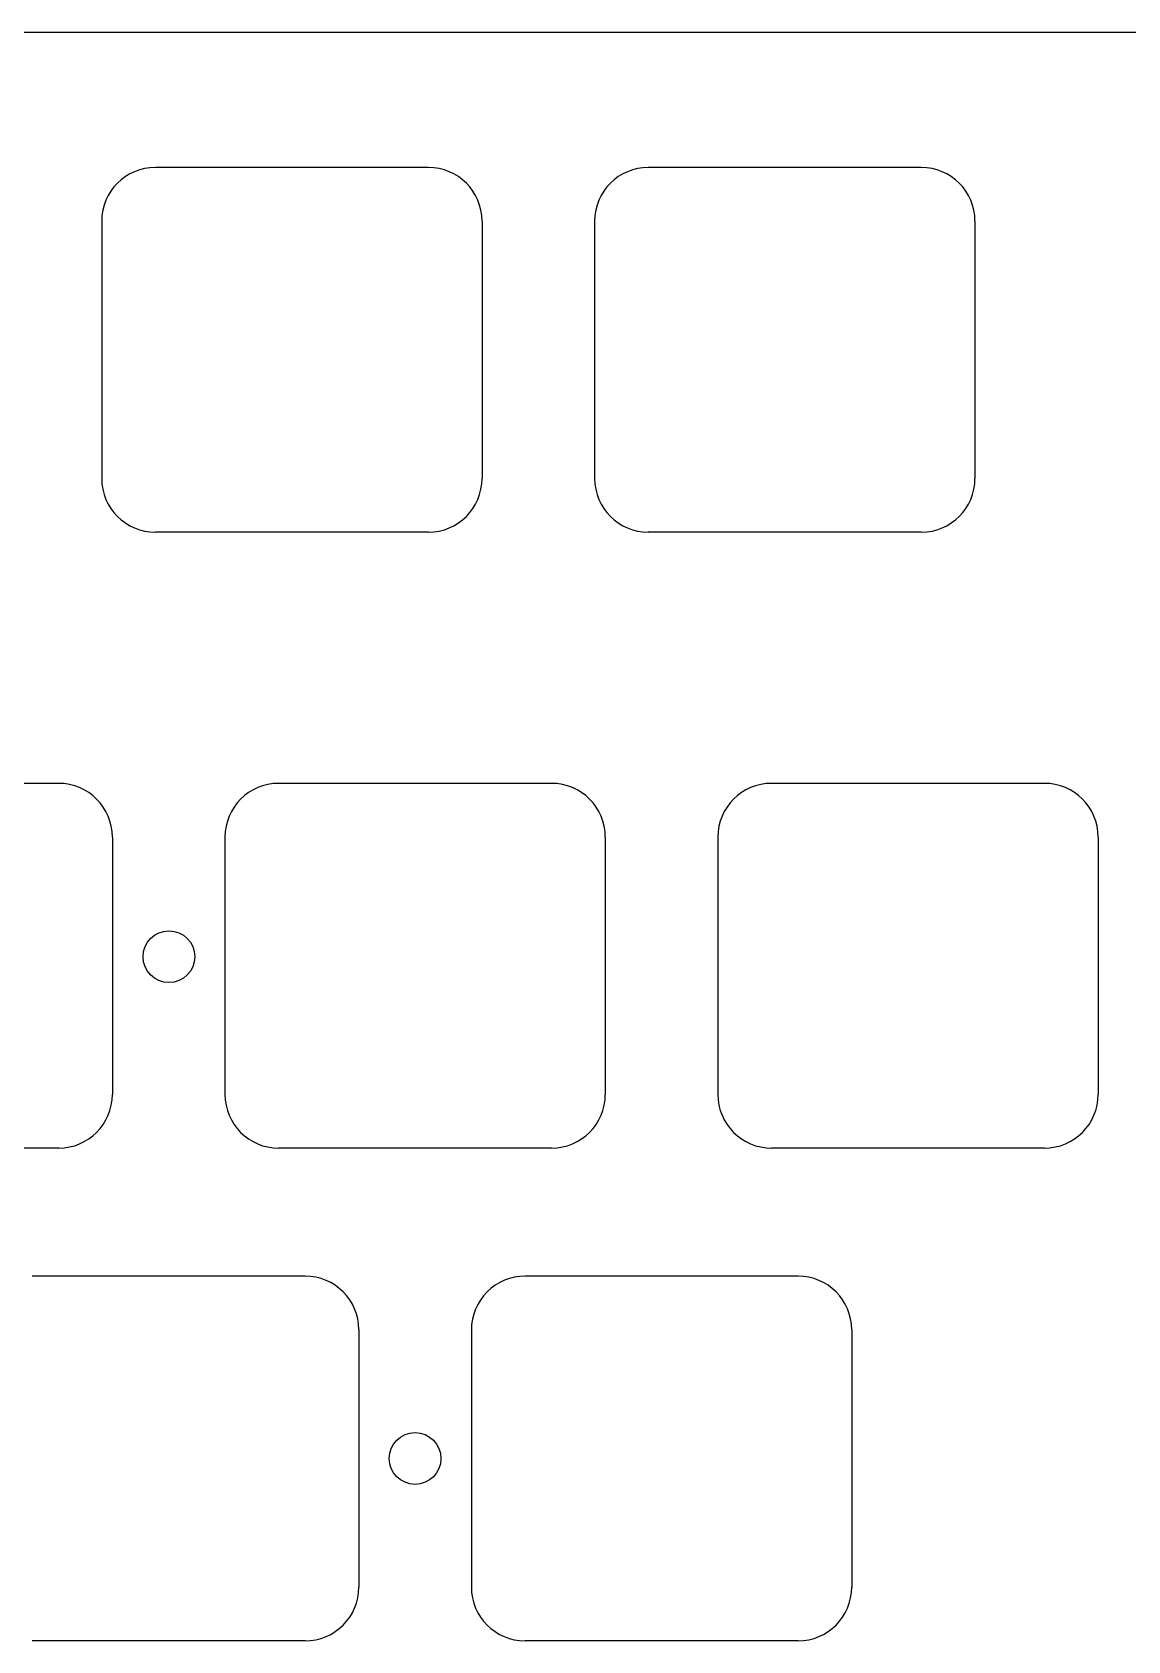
# Model space of a CAD drawing. Header units: millimetres. Extents: x -11 to 340, y -118 to 18.
# Drawn here: x 213.8 to 256.1, y -49.9 to 12.3 of the extents above; entities that cross this region are included whole.
import ezdxf

# ---------------------------------------------------------------- set-up
doc = ezdxf.new("R2010")
doc.units = ezdxf.units.MM
doc.header["$MEASUREMENT"] = 0
doc.layers.add('BLACK', color=7, linetype='CONTINUOUS')

msp = doc.modelspace()

# ---------------------------------------------------------------- linework, layer by layer
at = {"layer": 'BLACK', "linetype": 'Continuous'}
for p, q in [((172.55, 12.28), (300.3125, 12.28)), ((229.1125, 7.05), (218.562499, 7.05)), ((248.1625, 7.05), (237.612499, 7.05)), ((216.4875, 4.975), (216.4875, -4.975001)), ((231.1875, 4.975), (231.1875, -4.975)), ((235.5375, 4.975), (235.5375, -4.975001)), ((250.2375, 4.975), (250.2375, -4.975)), ((229.1125, -7.05), (218.5625, -7.05)), ((248.1625, -7.05), (237.6125, -7.05)), ((214.825, -16.762501), (204.275, -16.762501)), ((233.875, -16.762501), (223.325, -16.762501)), ((252.925, -16.7625), (242.374999, -16.7625)), ((216.900001, -18.8375), (216.900001, -28.7875)), ((221.250001, -18.8375), (221.250001, -28.7875)), ((235.950001, -18.8375), (235.950001, -28.7875)), ((240.3, -18.8375), (240.3, -28.787501)), ((255, -18.8375), (255, -28.7875)), ((214.825, -30.862501), (204.275, -30.862501)), ((233.875, -30.862501), (223.325, -30.862501)), ((252.925, -30.8625), (242.375, -30.8625)), ((213.800001, -35.812502), (213.800001, -35.8125)), ((224.35, -35.8125), (213.800001, -35.8125)), ((232.850001, -35.812502), (232.850001, -35.8125)), ((243.4, -35.8125), (232.850001, -35.8125)), ((226.425001, -37.8875), (226.425001, -47.8375)), ((230.775001, -37.8875), (230.775001, -47.8375)), ((245.475001, -37.8875), (245.475001, -47.8375)), ((224.350001, -49.9125), (213.8, -49.9125)), ((224.350001, -49.912501), (224.350001, -49.9125)), ((243.400001, -49.9125), (232.85, -49.9125)), ((243.400001, -49.912501), (243.400001, -49.9125))]:
    msp.add_line(p, q, dxfattribs=at)
at = {"layer": 'BLACK'}
for centre in [(219.0842, -23.4625), (228.6, -42.8625)]:
    msp.add_circle(centre, 1, dxfattribs=at)
for centre, radius, start, end in [((218.562504, 4.974996), 2.075004, 90.00013806, 179.99988955), ((229.1125, 4.975), 2.075, 0, 90), ((237.612504, 4.974996), 2.075004, 90.00013806, 179.99988955), ((248.1625, 4.975), 2.075, 0, 90), ((218.562502, -4.974998), 2.075002, 180.00008284, 269.99994478), ((229.1125, -4.975), 2.075, 270, 0), ((237.612502, -4.974998), 2.075002, 180.00008284, 269.99994478), ((248.1625, -4.975), 2.075, 270, 0), ((214.825, -18.8375), 2.074999, 0, 90), ((223.325, -18.8375), 2.074999, 90, 180), ((233.875, -18.8375), 2.074999, 0, 90), ((242.375004, -18.837504), 2.075004, 90.00013806, 179.99988955), ((252.925, -18.8375), 2.075, 0, 90), ((214.825, -28.7875), 2.075001, 270, 0), ((223.325, -28.7875), 2.075001, 180, 270), ((233.875, -28.7875), 2.075001, 270, 0), ((242.375002, -28.787498), 2.075002, 180.00008284, 269.99994478), ((252.925, -28.7875), 2.075, 270, 0), ((224.35, -37.8875), 2.075, 0, 90), ((232.85, -37.8875), 2.074999, 89.99997239, 180), ((243.4, -37.8875), 2.075, 0, 90), ((224.35, -47.8375), 2.075001, 270.00002761, 0), ((232.85, -47.8375), 2.075, 180, 270), ((243.4, -47.8375), 2.075001, 270.00002761, 0)]:
    msp.add_arc(centre, radius, start, end, dxfattribs=at)

doc.saveas('drawing.dxf')
